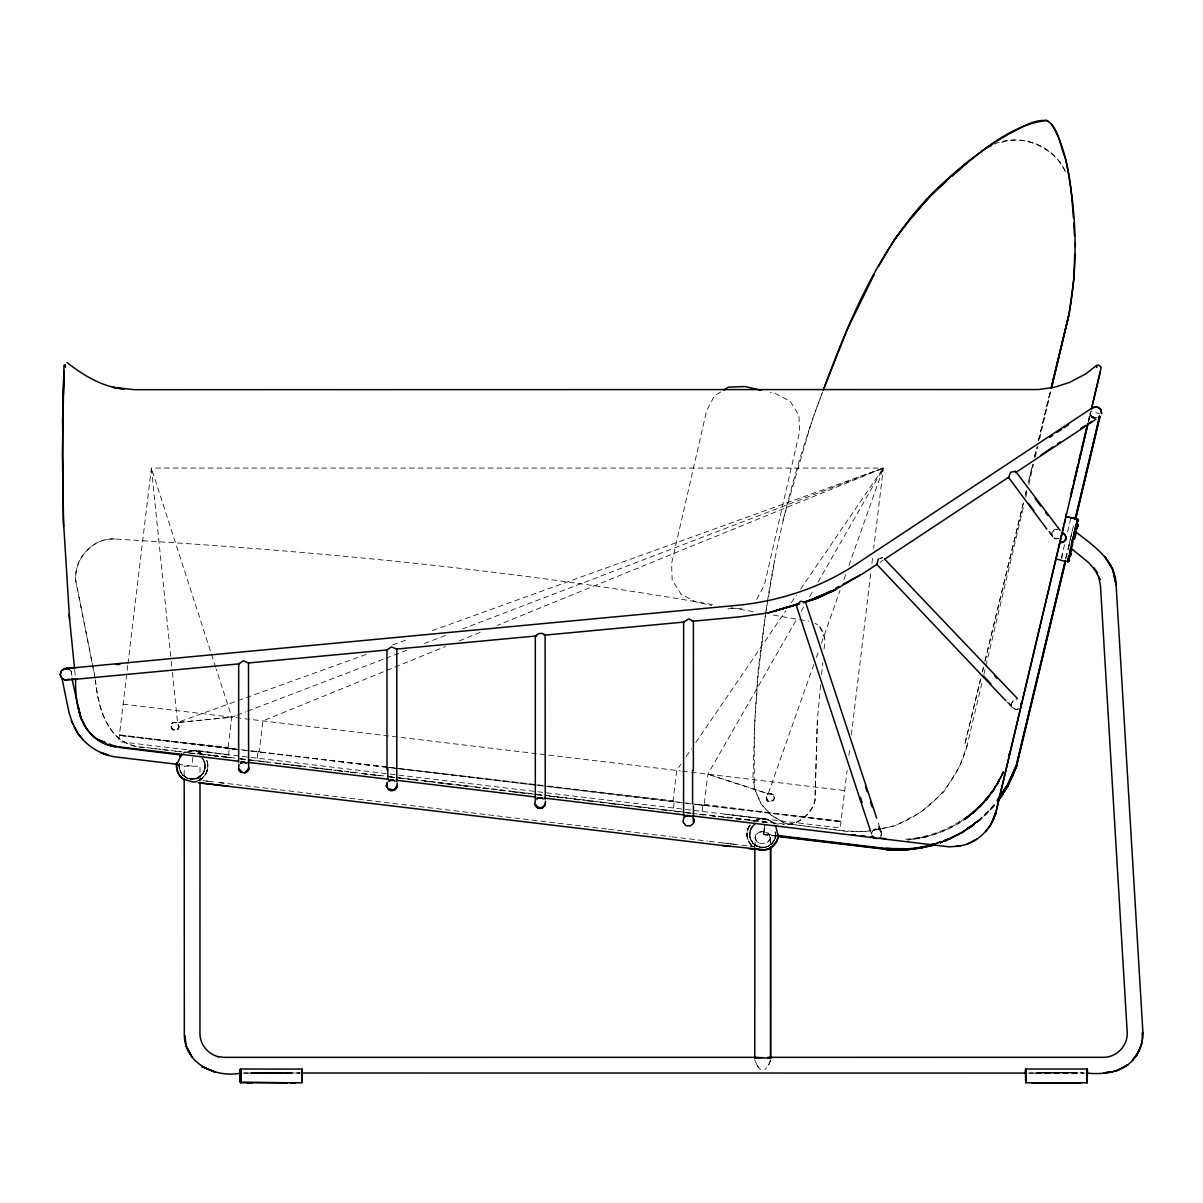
<?xml version="1.0" encoding="UTF-8"?>
<svg xmlns="http://www.w3.org/2000/svg" width="1203" height="1203" viewBox="0 0 1203 1203"><rect width="100%" height="100%" fill="white"/><g stroke="black" fill="none" stroke-linecap="round" stroke-linejoin="round"><path stroke-width="0.75" stroke-dasharray="5 3.75" d="M199.999 781.183L199.999 766.191L184.179 766.191L184.179 775.544M754.852 847.243L755.499 835.228L757.439 833.062L761.589 831.619L765.86 832.04L769.559 834.431L770.567 843.498M1018.776 708.823L1015.543 709.469L1013.001 708.236L1011.482 705.544L1011.497 703.154L1013.482 700.447L1016.836 699.62M775.709 832.626L775.544 836.671L775.74 833.183M180.886 772.597L179.202 768.416L179.277 763.319M179.036 767.108L179.097 764.416L179.232 768.341L181.202 772.882M179.232 768.341L179.307 764.762M817.348 720.296L814.987 800.822C811.439 814.927 797.574 826.085 782.762 824.326M71.909 675.59L70.932 670.823M878.566 828.506L878.686 826.476L881.408 832.641L880.776 836.371M771.213 844.476L775.649 836.671L774.702 829.318M820.611 685.018L817.363 720.161L814.972 800.266C811.348 813.213 800.702 823.198 787.078 824.416L699.409 813.92M821.589 674.537L822.657 662.823M823.965 648.898C826.431 639.65 824.025 628.101 815.078 623.259M228.6 754.732L229.277 748.492L228.029 748.266L231.758 717.168L216.254 669.124M673.545 808.025L674.206 801.784M1058.76 538.583L1055.482 538.884L1053.091 537.365L1051.888 534.508L1052.174 532.132L1054.445 529.666L1057.873 529.23M704.251 804.356L840.987 821.754L119.383 735.334L228.149 747.319M127.744 665.515L118.631 741.559L840.235 827.98L847.138 770.416M127.969 663.665L151.383 468.072L883.348 468.072L873.724 548.327M192.826 757.454L191.803 766.025L178.976 764.491M257.156 758.146L257.893 751.92L259.216 751.89L387.847 767.078M257.893 751.92L259.216 751.89L262.931 720.898L445.396 646.537M702.101 811.439L702.838 805.213L841.047 821.168M697.409 804.551L704.131 805.348L707.86 774.191L797.469 617.876M764.176 828.055L763.484 833.844L776.431 835.408M763.755 834.551L764.852 825.393L763.83 834.822L776.792 836.265M848.912 755.484L849.814 748.01M851.378 734.958L871.047 570.718M871.934 563.26L872.837 555.786M672.958 801.619L676.703 770.461L680.928 764.251M183.457 776.04L180.119 771.409L179.067 764.627M881.107 836.01L881.513 833.108L877.273 819.89M1061.768 558.387L1062.46 553.38M198.014 778.476C203.698 774.747 206.886 767.604 204.375 760.988M765.86 611.891L758.04 675.484L754.326 727.98L754.266 788.055L761.078 803.905L771.258 815.243L785.709 823.739L844.792 830.837L864.265 831.784L895.062 825.875L921.032 812.04L943.829 791.905L959.753 766.221L967.047 745.71L982.28 681.409M766.161 610.071C776.852 536.057 795.769 463.32 822.04 393.321M765.334 615.545L758.221 669.439L755.018 717.003L752.988 776.702L754.792 789.409L761.048 803.754L771.108 815.198L785.454 823.544L846.521 831.363L865.543 831.559L871.047 830.521M765.649 613.695L774.777 560.087M770.582 1060.038L768.912 1064.941L764.897 1069.572M767.424 846.762L772.627 842.867L774.687 839.739L775.83 834.416M775.168 838.506L775.619 832.431M775.063 838.025L775.83 834.762M1065.903 558.102L1067.452 551.5M1068.685 546.267L1069.918 541.019M1070.324 539.26L1073.602 525.275M983.889 674.417L1024.039 504.448M1025.768 497.35L1027.061 491.651M1028.776 484.598L1033.542 464.238M1035.242 457.26L1037.858 445.952M1039.542 439.035L1050.82 391.125M1088.189 421.095L1089.903 413.847L1092.535 417.065L1096.504 417.712L1092.219 416.87L1090.429 414.945L1092.535 417.065L1096.941 417.591M1088.444 421.636L1090.535 412.749M1088.956 420.328L1090.264 414.704M1090.023 415.05L1090.88 411.441L1099.362 413.516M1061.347 558.057L1064.73 543.846M1067.572 531.891L1070.85 518.087M1065.708 558.598L1067.452 551.29M1067.888 549.47L1070.49 538.508M1070.911 536.688L1072.219 531.2M1068.053 549.966L1069.362 544.493M980.565 679.244L964.686 744.777L980.656 679.048M982.34 671.966L984.535 662.853M984.986 661.033L1023.377 502.643M1025.136 495.365L1026.46 489.907M1028.219 482.614L1032.64 464.418M1034.4 457.125L1036.61 448.027M1038.369 440.749L1050.279 391.592M1032.535 465.441L1028.565 481.817M1034.73 456.388L1036.911 447.336M1038.655 440.087L1050.46 391.186M982.43 671.74L983.317 668.086M985.092 660.778L1023.693 501.907M1025.467 494.598L1026.354 490.959M782.942 520.403L812.251 419.667L822.672 391.847M770.612 1060.52L767.063 1067.422M770.567 837.905L767.95 842.13A7.94 6.09 0 0 1 757.574 842.115L754.852 837.905L755.86 834.431L759.559 832.04L763.815 831.619L767.98 833.062L770.582 837.288L769.604 840.641L766.897 842.656M967.212 745.183C955.934 788.551 918.22 825.544 872.897 830.175M813.784 664.582L768.221 793.694C759.003 810.566 787.649 795.243 768.221 793.694L707.86 774.191L768.04 793.83L772.702 793.785L774.476 798.085L772.537 801.138L767.875 801.183L766.1 796.867L768.221 793.694L772.897 793.905L774.431 798.401L772.356 801.258L767.664 801.063L766.146 796.566L768.04 793.83M816.401 657.439L818.792 650.417M821.393 643.274L840.1 590.237M843.92 579.56L845.739 574.297M848.927 565.41L883.348 468.072L429.757 631.53M749.815 825.138C744.401 832.987 747.033 844.491 755.74 848.686M751.995 826.581C745.559 835.002 752.762 848.987 763.574 847.348M871.889 832.581L872.927 830.416L875.874 828.822L879.258 829.529L881.513 833.108M178.991 765.198L179.623 763.935M750.296 824.927C744.416 832.235 747.048 843.904 755.213 848.28M1003.573 771.935C995.076 790.897 981.498 807.393 964.565 819.454C978.039 809.213 990.249 797.033 998.4 782.055C979.663 815.393 943.769 837.108 905.814 839.724M1003.016 773.74C996.144 788.747 986.039 802.221 973.513 812.972L987.362 798.852L998.58 782.416L987.362 798.852L980.37 806.762L993.843 790.296L987.362 798.852M998.565 782.536L1003.001 773.845M756.717 599.44L764.461 584.823L799.544 431.847L798.942 415.306L790.16 401.291L775.544 393.546L770.146 392.313M1002.971 771.755C994.64 790.657 981.242 807.018 964.4 818.942C981.182 806.702 994.971 790.491 1003.407 771.424L993.347 789.574M1003.152 772.266L993.663 789.935L980.204 806.296L964.52 819.484M1003.332 772.612L993.693 790.551M1013.287 700.522L1011.347 704.056L1011.979 707.018L1016.249 709.469L1019.257 708.582M993.528 790.07L1002.746 773.454M801.198 611.365L804.942 604.853M809.604 596.703L813.333 590.192M818.01 582.057L883.348 468.072L462.96 628.778M772.311 843.198L774.687 839.664M686.236 756.507L691.53 748.747M695.77 742.552L785.845 610.733M791.153 602.989L796.446 595.229M800.687 589.034L883.348 468.072L497.531 625.289M753.77 825.408L750.236 830.416L749.86 837.844L753.183 843.423L756.416 845.98L763.334 847.664L768.687 846.085M204.54 770.867L200.435 776.567L200.585 779.484L199.292 780.536M994.174 804.596C978.761 821.98 959.558 837.047 936.957 843.574M994.355 805.093C981.107 820.702 964.22 833.017 945.302 840.822L961.483 832.882L978.535 820.747C965.964 830.356 952.024 838.566 936.776 843.077M993.437 806.642L979.468 820.641L969.994 827.95M994.52 805.574L979.437 820.762M202.54 773.935L195.818 778.777L190.555 779.228M755.409 823.423C747.364 829.078 747.755 842.311 757.123 846.386M905.633 839.228C943.588 836.596 979.483 814.882 998.219 781.559L993.483 789.424L980.024 805.784L964.355 818.972M973.528 812.852L987.377 798.732L980.385 806.657L964.686 819.95L973.528 812.852C955.107 828.446 931.723 837.814 907.724 839.935L927.002 836.837M199.608 780.311C205.247 776.491 208.69 770.01 207.502 763.123A15.639 15.639 0 0 0 206.54 760.01M973.167 811.995L980.174 805.589M973.347 812.506L980.355 806.1M973.513 812.972L980.535 806.446L964.731 819.92M198.224 780.627C206.239 777.409 209.923 767.604 206.42 759.785M756.597 822.912L751.559 827.348L749.544 834.626L750.642 839.619L756.792 846.31M198.149 780.672C206.164 777.469 209.758 768.055 206.826 760.101M769.228 845.634L773.078 842.461M683.74 817.784L686.808 815.378L689.936 815.243L684.943 816.281L688.342 815.048L691.484 815.965M970.355 827.724L978.716 821.093L961.648 833.348L940.235 843.123L961.678 833.228L970.37 827.604M239.803 764.236L242.089 762.582L246.916 763.71L244.404 762.446L241.111 763.033L245.232 762.732M970.009 827.469L961.678 833.228L945.468 841.288L970.009 827.829M880.01 562.297L883.273 560.132M720.627 392.013L714.402 395.922L706.657 410.539L671.575 563.53L672.176 580.057L680.958 594.071L695.575 601.816L711.77 605.53M538.433 797.634L536.117 799.078L539.606 797.378L543.079 798.145L538.433 797.634L542.463 797.664M241.517 762.206L240.374 762.852L242.856 761.845L246.585 762.687L241.517 762.206L245.141 761.98M196.39 779.108L200.6 776.281L200.69 779.318L197.773 780.597M950.535 838.626L940.144 842.807M240.344 763.664L242.856 762.446L245.923 762.973M388.945 780.747L391.276 779.604L394.133 779.89L390.118 779.86L394.749 780.371M388.629 781.439L391.155 780.206L395.291 781.529M684.432 816.837L687.921 815.138M388.298 780.747L391.697 779.529L394.629 780.176L390.193 779.83M538.538 797.604L536.643 798.521L540.027 797.288L542.959 797.95L538.538 797.604L543.185 798.206M390.389 780.356L389.411 780.807L392.704 780.206L393.531 780.491L390.389 780.356L392.704 780.206L395.652 781.86M538.718 798.13L537.741 798.581L541.034 797.98L541.861 798.266L538.718 798.13L541.034 797.98L544.012 799.649M200.675 779.243L204.57 775.634A15.188 15.188 0 0 0 206.751 760.266M195.127 778.837L199.503 776.943L203.788 772.431L205.172 765.138L202.931 759.424M242.856 762.446L240.555 763.424L243.217 762.416L246.013 763.018M754.311 821.288C760.582 817.138 768.837 818.641 774.1 823.724L768.958 820.145L764.191 818.882L732.086 815.002M765.198 847.303L767.98 846.16M459.305 640.883L481.892 631.665M878.28 559.079L882.882 557.651M753.965 821.228L759.258 819.078L764.191 818.882M764.973 847.333L767.8 846.19M244.209 1073.016L300.028 1073.001L286.69 1073.046M172.405 672.432L177.563 722.597C184.209 740.462 158.57 721.665 177.563 722.597L231.758 717.168L235.262 715.83M237.006 715.153L245.773 711.815M247.517 711.138L384.148 658.913M385.892 658.236L408.659 649.545M424.433 643.515L447.2 634.808M940.114 842.927L950.941 838.837M388.855 781.183L393.516 780.491M1029.452 1073.016L1083.467 1073.016L1076.159 1072.52M1071.918 1073.046L1075.091 1072.414M249.668 1073.031L255.773 1073.046M366.208 654.417L177.367 722.477L172.706 722.522L170.766 725.574L172.54 729.875L177.202 729.83L179.142 726.777L177.367 722.477L172.886 722.401L170.811 725.259L172.345 729.755L177.021 729.95L179.097 727.093L177.367 722.477L231.758 717.168M392.689 644.883L408.569 639.154M1034.851 1073.046L1041.016 1073.046M1028.084 1073.061L1084.489 1073.046M755.394 820.687C761.634 817.514 769.649 818.732 774.356 824.025M240.359 762.882L243.773 761.755L246.6 762.702L243.773 761.755L240.615 762.537L244.179 761.83L247.036 762.958M936.22 843.092L950.596 837.859L936.295 843.198M936.4 843.589L950.776 838.371L936.46 843.694M1035.603 1073.061L1076.174 1072.745M994.415 144.104C1021.001 132.435 1054.279 146.571 1065.948 172.706M243.051 1073.061L299.427 1073.016M250.224 1073.076L291.923 1073.016M688.342 815.048L686.808 815.378L689.785 815.604M712.492 604.568C515.064 570.057 315.246 550.884 115.262 539.034C90.902 537.35 69.864 563.335 77.097 586.959L95.127 678.312M1072.505 1073.076L1077.467 1073.076M253.427 1072.715L289.382 1072.67L251.668 1072.715M880.355 558.102L882.265 557.756M689.334 815.754L685.289 816.897L689.184 815.679L690.913 816.341L687.815 815.724L685.469 816.747L689.184 815.679L692.056 817.198M1059.272 538.418L1053.993 538.117L1047.888 530.523M1057.362 529.2L1054.249 529.726L1051.918 533.019L1052.219 536.042M1001.768 142.315C1027.197 134.45 1055.678 148.225 1065.843 172.721M192.736 779.018C203.788 779.318 209.021 764.943 201.803 757.123M115.262 539.034C90.24 537.079 69.969 563.711 77.007 587.38L94.616 674.808M761.334 847.559L765.92 847.258M759.319 847.273L764.176 846.972M728.01 608.763L742.702 608.237M192.119 753.394L195.142 753.304M189.728 753.319L198.766 753.785M226.916 754.476L194.826 750.672L186.465 751.875C201.066 748.236 216.6 754.792 231.487 755.063M1074.655 1072.67L1038.715 1072.715L1073.738 1072.79L1040.775 1072.956M763.664 834.356L776.717 835.905M287.231 1073.076L254.134 1072.82M764.431 847.529L759.83 847.333L754.431 844.656L758.552 846.792M761.078 847.378L763.77 847.574M251.773 751.123L384.088 766.837M211.533 755.334L194.45 753.258M213.337 755.544L224.194 756.822M225.999 757.033L231.427 757.664M389.712 767.303L397.17 768.191M399.035 768.401L546.297 785.8M548.162 786.025L673.063 800.777M119.383 735.334L259.216 751.89M763.71 818.807L724.973 814.175M200.224 753.965L211.066 755.243M212.826 755.454L237.878 758.416M219.292 782.597L226.465 783.454M203.036 780.642L213.472 781.89M750.852 846.28L754.492 846.701M123.112 704.161L680.357 770.897M682.191 771.123L689.53 771.995M691.364 772.221L844.717 790.582M385.952 767.063L393.411 767.965M395.276 768.176L542.523 785.815M544.388 786.04L704.146 805.303M235.292 749.183L228.029 748.266L236.149 749.304M239.743 758.642L542.869 794.957M544.733 795.183L768.04 822.596M143.608 747.394C108.947 745.845 97.714 709.093 95.488 680.146M151.067 748.281L160.39 749.394M162.255 749.619L167.849 750.296M175.322 751.183L180.916 751.86M188.375 752.747L197.698 753.86M199.563 754.086L210.751 755.424M212.615 755.649L218.209 756.311M225.668 757.213L231.262 757.875M240.6 759.003L249.923 760.116M251.788 760.341L268.57 762.341M276.028 763.243L285.352 764.356M287.216 764.582L305.878 766.807M313.336 767.709L322.66 768.822M324.524 769.048L335.712 770.386M337.577 770.612L348.765 771.95M350.629 772.176L359.968 773.288M361.832 773.514L373.02 774.852M374.885 775.078L382.343 775.965M389.802 776.852L397.261 777.755M399.125 777.98L410.313 779.318M412.178 779.544L436.433 782.446M438.298 782.672L460.674 785.348M462.538 785.574L473.726 786.912M475.591 787.123L497.982 789.815M499.846 790.04L511.034 791.379M512.899 791.589L535.275 794.281M537.139 794.491L546.478 795.619M548.342 795.845L598.688 801.86M600.553 802.085L684.492 812.13M686.357 812.356L691.951 813.033M144.886 747.394C106.962 746.522 98.18 707.108 94.977 676.642M146.751 747.619L169.142 750.326M171.006 750.552L182.209 751.905M184.074 752.131L193.397 753.273M200.856 754.176L206.465 754.852M213.923 755.755L219.517 756.431M221.382 756.657L230.705 757.785M240.044 758.913L256.825 760.943M258.69 761.168L268.028 762.296M275.487 763.198L281.081 763.875M282.946 764.1L294.149 765.454M296.013 765.679L305.336 766.807M312.795 767.709L318.404 768.386M320.269 768.612L331.457 769.965M338.915 770.867L342.66 771.318M350.118 772.221L355.712 772.897M363.171 773.8L368.765 774.476M370.644 774.702L379.968 775.83M389.291 776.958L406.088 778.988M407.952 779.213L417.276 780.341M424.749 781.243L430.343 781.92M437.802 782.822L443.396 783.499M445.26 783.739L454.599 784.867M463.922 785.995L467.651 786.446M475.11 787.348L480.719 788.025M482.583 788.251L491.907 789.379M499.365 790.281L504.959 790.957M512.433 791.86L518.027 792.536M519.891 792.762L529.215 793.89M536.688 794.792L542.282 795.469M549.741 796.371L555.335 797.048M557.2 797.273L566.538 798.401M573.996 799.303L579.59 799.98M587.049 800.882L592.658 801.559M600.117 802.461L603.846 802.912M611.304 803.815L616.913 804.491M624.372 805.393L629.966 806.07M637.425 806.972L641.154 807.424M648.628 808.326L654.221 809.002M661.68 809.905L667.274 810.581M674.748 811.484L678.477 811.935M685.936 812.837L691.53 813.514M698.988 814.431L704.597 815.108M712.056 816.01L715.785 816.461M723.244 817.363L728.853 818.04M736.311 818.942L741.905 819.619M749.364 820.521L753.093 820.972M762.431 822.1L766.161 822.551M773.619 823.453L779.213 824.13M240.42 761.469L246.931 762.251M389.652 779.439L394.103 779.98M537.019 797.198L543.139 797.935M686.251 815.168L690.327 815.664M723.364 842.972L728.777 843.619M730.582 843.844L735.98 844.491M206.405 781.063L213.833 781.95M218.69 782.506L226.149 783.394M227.999 783.619L606.763 829.017M608.628 829.243L670.146 836.611M672.011 836.837L707.439 841.077M709.304 841.303L731.349 843.95M733.138 844.16L753.063 846.551M727.514 817.063L763.619 821.408L768.627 823.002L762.777 821.288M119.443 734.807L238.916 749.634M228.029 748.266L239.021 749.649M881.408 832.641L880.25 828.777L880.581 830.837L875.664 828.807L872.401 831.183L871.694 834.13L870.476 830.882L871.558 834.07M731.003 607.771L755.078 611.936M773.589 615.139L797.664 619.319M799.514 619.635L808.777 621.244M187.533 778.221L193.367 779.454M391.516 780.191L394.494 780.852M762.386 821.273L767.213 822.566M1095.226 418.298L1090.61 415.456L1095.061 418.599M187.939 778.296L190.675 779.078M186.014 777.83L189.262 778.762M194.826 750.672L198.63 751.8L203.382 755.304M1092.7 417.576L1094.88 418.253L1092.895 417.922L1090.249 414.855L1092.55 417.847L1090.083 414.358M195.833 750.792L202.585 754.492A15.639 15.639 0 0 0 198.029 751.634C193.187 749.74 187.788 750.446 183.412 753.168C189.247 749.334 197.172 749.98 202.465 754.461M244.404 762.446L246.976 763.755M757.785 846.31L753.048 843.333M182.886 774.973L188.66 778.897L196.826 778.506L202.6 773.965L204.841 769.379L204.615 761.845L200.751 756.341M183.036 775.273L186.585 777.92M758.507 842.656L755.815 840.641L754.837 837.288M774.206 823.92L770.356 820.807L765.364 819.093L760.371 818.987A15.639 15.639 0 0 0 755.304 820.657M753.273 846.897C747.349 842.626 745.68 834.476 748.461 827.905A15.639 15.639 0 0 1 750.116 825.108M1007.061 702.041L1011.979 707.018M760.522 1069.572L756.492 1064.941L754.837 1060.038M1009.482 704.612L1013.001 708.236M69.293 669.244L71.383 671.394L72 675.665M1090.655 415.561L1092.565 417.727M1092.55 417.847L1089.903 413.847M1008.746 702.522L1011.482 705.544M1050.008 533.365L1053.091 537.365M758.356 1067.422L754.792 1060.52M180.104 771.439L182.706 774.988M1049.512 531.2L1051.888 534.508M751.379 845.393L748.326 840.807A15.188 15.188 0 0 1 749.845 825.318M1089.843 413.682L1091.873 417.306L1094.67 418.178L1092.083 417.276L1089.828 412.945M819.619 626.447L824.882 638.778M215.683 667.349L151.383 468.072L171.067 659.424M775.349 835.288L775.649 836.671M880.25 828.777L880.551 830.837L878.686 826.476L878.791 829.333M171.262 661.289L172.209 670.582M74.736 670.297L75.338 676.221M775.604 831.905L775.74 835.784M770.582 837.288L770.582 842.912M978.355 820.235L961.317 832.371L945.122 840.311L961.317 832.371L978.355 820.235M538.869 798.055L536.959 799.198L539.47 797.98L542.673 798.551L538.869 798.055M290.509 1072.715L255.156 1073.091L290.509 1072.715M757.98 846.641L755.319 845.363L757.86 846.656"/><path stroke-width="1.5" d="M199.999 783.048L199.954 1034.114C200.269 1044.821 208.134 1054.324 218.555 1056.76M387.396 649.665L391.531 646.928L396.825 649.154L396.81 781.875M535.32 636.116L535.32 799.168M692.597 803.935L692.597 770.431M693.379 770.161L693.409 621.244L688.853 618.913L684.026 621.801M754.792 1058.64L754.837 848.551M1005.843 700.747L876.731 564.342M301.833 1072.505L301.863 1069.016L301.863 1082.775L240.585 1082.775L240.329 1069.241L240.329 1072.595M1087.061 1072.505L1087.091 1069.016L1025.813 1069.031L1025.828 1082.775L1080.685 1082.775M63.248 397.291L63.924 371.005L62.601 421.712L63.383 519.696L69.579 619.154M63.985 365.171L62.391 454.328L63.564 526.719M176.736 762.642C175.758 769.048 178.209 776.296 184.179 779.439C178.615 776.627 175.728 769.92 176.781 763.89M238.63 762.371L238.675 663.981M302.103 1072.264L301.863 1082.7M683.56 816.01L683.62 622.177M1036.595 1082.775L1087.091 1082.775L1087.347 1072.264M181.518 754.762L179.833 756.371L181.683 754.431L176.525 764.913L176.525 763.98M1025.573 1072.595L1025.573 1069.241L1025.828 1082.775L1025.798 1072.775L1025.828 1081.437M1087.196 1072.775L1087.091 1082.775L1087.106 1072.775M1141.903 1040.67C1141.527 1048.084 1136.94 1054.715 1132.339 1060.264C1139.452 1052.971 1143.421 1042.535 1142.504 1032.324L1142.264 1035.663M62.601 421.712L63.142 401.05M240.329 1082.099L287.652 1082.775M240.6 1072.505L240.57 1069.031L301.878 1069.076M1074.67 253.938L1073.978 277.773L1069.256 313.306L1051.602 388.013M1074.88 246.6L1074.986 242.931M1065.723 517.786L1066.023 516.523L1077.136 519.29L1078.384 521.079L1077.302 518.764L1078.625 520.057L1076.941 520.478L1077.407 525.2L1075.467 526.839L1075.828 531.816L1074.956 535.546L1073.076 536.628L1071.362 544.177L1071.617 549.621L1069.723 552.282L1069.783 550.688L1071.632 549.53L1071.106 548.673M693.65 822.972L693.83 818.897M545.26 805.378L545.455 801.123M1142.414 1039.422L1142.85 1031.437L1116.083 584.463C1115.301 560.357 1093.467 545.47 1076.234 532.358L1074.625 539.124M876.731 565.049L878.28 559.079M1025.873 1072.505L1025.813 1069.076M240.57 1069.076L240.585 1082.7L240.555 1072.775M176.811 764.1L176.495 764.913L176.555 763.755M1046.836 529.109L1008.46 477.275M778.371 835.844L778.221 837.017L778.04 836.205M1068.038 558.342L1067.602 560.252C1069.061 561.636 1065.617 562.493 1068.85 561.29L1067.181 561.305L1069.272 559.53L1068.475 556.162L1070.429 554.613L1069.693 552.463L1070.565 547.56L1072.55 545.681L1072.354 540.373L1073.617 539.215L1073.858 533.395L1077.723 520.749L1077.256 522.734M1096.655 367.562L1096.895 365.712M1068.956 314.359C1078.61 262.615 1076.55 209.051 1065.211 157.743C1059.587 145.473 1059.302 128.044 1046.64 120.42C1008.189 125.037 977.031 155.382 947.964 178.751C884.806 233.833 851.679 313.246 823.318 390.103M1008.37 477.982L1010.58 472.223L1015.332 471.32M535.5 799.965L534.688 804.055L537.636 807.935L542.493 807.98M683.8 817.724L682.988 821.784L685.936 825.709L690.372 825.95L693.349 823.438L694.026 820.341L692.973 817.198M387.201 782.115L386.358 786.266L389.291 790.176L392.013 790.657L394.945 789.89L397.155 786.897L397.125 783.348M778.115 836.025C777.349 846.957 765.379 853.333 755.559 848.476M1091.316 409.652L1101.241 367.291L1098.249 364.93M1069.783 550.733L1069.091 560.267L1067.302 561.32L1067.993 561.786L1068.85 561.275L1067.542 560.147L1069.467 555.621L1069.121 557.034M778.446 834.717L776.988 840.867L770.702 847.889M1065.497 517.17L1066.339 513.546M1070.625 495.41L1072.339 488.162M1074.053 480.914L1077.903 464.599M1078.76 460.975L1080.474 453.726M1081.332 450.102L1086.474 428.343M956.505 846.371C974.31 844.972 989.858 831.453 995.347 814.687L1063.166 528.703M1064.234 524.117L1065.317 519.501M1088.023 423.411L995.347 814.687M1091.798 407.411L1100.249 371.968M1070.685 497.05L1087.873 424.163M1062.911 529.651L1063.587 526.794M1065.512 540.523L1066.339 537.064M1065.287 560.418L1016.294 765.138L1007.332 785.243L998.264 799.108M1075.256 518.418L1099.542 416.163L1098.504 416.975M1065.452 560.929L1016.475 765.649L1007.497 785.754L997.422 800.987M1075.437 518.929L1099.722 416.674L1098.685 417.471M1065.632 561.275L1016.64 766.116M1075.602 519.395L1099.903 417.02L1098.85 417.952M1051.166 387.952L1069.256 313.306L1051.332 387.561M1059.151 545.53L1059.933 542.448C1066.008 544.042 1068.309 534.132 1062.144 532.884L1064.73 534.418L1065.873 536.869A4.932 4.932 0 0 1 1064.099 541.485L1059.888 542.433M1071.678 542.764L1072.369 540.312L1072.971 541.906L1072.068 542.388M238.946 764.236L238.555 769.74L240.826 772.221L244.359 772.912L247.487 771.424L249.066 768.627L248.48 764.582M1020.64 706.778L1021.016 703.274M1008.655 756.552L1009.768 753.048L1008.49 756.416M248.495 767.725L247.577 770.266L245.111 772.115M823.288 389.892L847.724 328.449L874.1 274.645M992.475 821.047L996.159 811.514L990.956 824.431L985.452 831.709M1076.55 522.177L1078.008 519.531L1066.023 516.523M1012.55 776.281L1016.655 765.995L1007.422 786.491L1016.655 765.995M1060.851 536.764L1061.527 535.215M1141.662 1044.024L1136.218 1055.903L1137.03 1054.294C1126.985 1072.099 1104.7 1075.001 1086.249 1073.046M870.476 830.882L796.476 606.011L800.431 601.274L805.213 601.966M1007.663 786.221L1012.625 775.965M545.094 803.739L543.771 806.341L541.26 807.739L537.515 807.108L535.546 804.401M396.81 785.785L395.336 788.672L392.945 789.965L388.509 788.687M878.355 266.585L894.024 240.224L907.498 222.69M1073.993 533.094L1075.407 528.312M1068.805 555.621L1068.369 556.372L1069.452 555.636M1001.663 795.965L1007.693 786.1L1001.377 795.769M1001.768 795.739L1007.693 786.1M1001.934 793.424L1007.332 785.243L997.422 800.1M778.296 836.521L775.679 825.935M999.137 797.454L1001.031 794.792M997.422 800.627L1007.497 785.754L997.588 800.612M997.588 801.093L1001.392 795.649M997.588 801.454L1001.678 795.845M997.753 801.078L1001.783 795.619M894.07 240.134C925.122 197.593 963.347 159.548 1009.528 133.638C1021.422 127.954 1033.663 118.796 1047.587 120.676M908.626 221.232L927.814 198.39L910.024 218.766M179.909 756.416L181.608 754.446L180.661 755.379M397.11 787.273L394.283 790.176L390.915 790.597L388.298 789.409M545.44 805.033L542.628 807.935L539.245 808.356L536.628 807.168L534.824 804.401M1071.572 546.718L1072.053 544.688M245.081 772.882L248.826 769.409M929.107 196.871L946.686 181.052M952.099 176.179L969.678 160.36L947.964 178.751M535.726 635.725L538.297 633.695L542.102 633.274L545.109 635.184L545.23 799.303M239.171 663.56L243.367 660.808L248.495 663.048L248.6 764.161M1101.677 413.336L1100.775 409.336L1096.88 406.84L1092.068 408.012L855.438 564.643C821.258 587.244 781.709 600.297 741.138 604.959L64.09 668.703L61.112 671.169L60.18 674.808L61.985 678.537M1098.745 416.794L1099.542 416.163M1098.925 417.306L1099.722 416.674M1099.091 417.772L1099.903 417.02M1096.925 365.186L1085.617 373.983L1069.452 382.434L1054.189 387.366L1038.354 389.546L134.646 389.682L113.127 387.381L124.255 389.05C102.571 387.125 83.488 375.501 66.947 362.434M1049.723 437.441L1052.625 435.441M1095.978 419.291L1015.452 472.704M1074.986 532.312L1075.858 531.711L1074.715 529.906M1041.197 454.929L1053.031 446.899M1057.452 443.877L1060.414 441.877M1056.971 432.433L1061.332 429.561M1064.234 427.636L1068.61 424.749M861.498 574.523L877.047 564.237M884.822 559.094L1009.242 476.824M1091.151 408.734L1093.843 407.005L1097.707 407.05L1100.7 409.306L1101.527 413.712M1080.956 428.283L1085.497 425.396M1088.52 423.471L1091.542 421.546M723.755 390.058L728.416 387.14L744.943 386.539L761.153 390.253M770.1 848.386L771.078 847.799M830.942 590.853L817.769 597.966L803.439 602.808M835.874 588.192L839.168 586.402M842.461 584.628L860.566 574.839L833.935 590.478L817.769 597.966L805.995 601.741M1116.173 1071.061L1127.737 1064.911L1116.173 1071.061L1103.737 1072.911L1111.647 1072.084M770.973 847.874L763.228 850.235M967.347 844.1L976.761 839.198M69.548 679.093L65.188 680.086L62 678.462L69.097 712.928L72.842 724.191M814.626 598.071L835.273 589.681L817.769 597.966L805.439 601.695M986.084 148.014L991.077 145.668M987.858 146.886L991.227 145.428M806.236 601.726L835.273 589.681M806.025 601.575L811.198 599.47M755.529 1058.174L762.266 1057.542M1070.625 552.342L1072.008 549.485L1069.828 554.072M934.445 843.649L929.107 845.363L934.49 843.739M929.468 846.22L934.851 844.596M74.3 667.665L66.105 668.387L61.609 670.492L60.15 674.868L62.165 678.672L64.827 680.011M692.056 621.304L740.672 616.733L768.416 612.853L796.612 604.357M933.678 844.01C918.205 848.912 901.709 849.935 885.619 848.476L778.296 835.619M935.408 844.055C919.483 849.303 902.43 850.506 885.784 848.987L778.567 836.13M929.363 846.386L935.588 844.401M797.333 604.327L774.657 610.989L797.499 604.447M768.416 612.853L797.138 604.387M774.506 611.019L799.815 603.831M929.378 846.265L905.167 850.07M1087.061 1069.016L1087.091 1082.7M196.931 781.514L193.427 782.07L183.578 779.288L184.495 779.89M922.656 847.829L907.032 849.754M239.547 663.83L65.834 680.176M248.901 662.943L387.276 649.951M396.614 649.064L536.854 635.891M544.342 635.184L684.582 621.996M71.864 679.469L77.067 679.078M116.255 664.627L119.834 664.402M759.018 1057.557L770.01 1058.294M759.8 849.995L765.559 849.874L722.221 845.453M1075.708 518.298L1072.084 517.952M295.517 1082.775L290.479 1082.775M956.295 846.085L959.829 846.07L949.272 846.852L691.845 815.845M249.036 1082.775L250.284 1082.775M1034.279 1082.775L1035.527 1082.775M758.341 1057.332L223.608 1057.347L217.502 1056.565M767.725 1057.332L1103.587 1057.317C1116.775 1057.377 1128.053 1045.422 1127.196 1032.249L1100.459 585.545L1098.76 576.944L1100.053 579.605L1093.933 567.936L1097.572 573.019L1088.775 562.733L1072.234 549.23M301.306 1073.016L1026.204 1073.061M1033.091 1082.775L1032.174 1082.775L1033.603 1082.775M1036.354 1082.775L1037.618 1082.775M251.111 1082.775L252.374 1082.775M248.359 1082.775L247.171 1082.775M241.247 1073.046C215.081 1078.339 183.879 1063.241 184.315 1033.858L184.194 779.288M905.182 849.95L885.949 849.453L894.972 849.574M1075.407 526.929L1076.865 527.44L1076.685 529.32L1075.993 524.222L1077.046 526.719M891.017 848.551L885.619 848.476L907.242 848.777L901.829 848.701M894.987 849.453L885.979 849.333L778.627 836.596M898.566 849.634L907.573 849.754L885.949 849.453M64.09 668.703L68.586 668.823M894.791 849.784L885.979 849.333L894.07 849.814M748.582 848.641L755.364 849.438M228.405 786.251L200.42 782.973M198.239 782.702L730.266 846.446M75.669 679.605C74.706 708.146 83.202 743.619 117.292 746.627M177.142 764.281L114.826 756.852C101.353 754.522 88.691 747.319 80.285 736.447M851.95 834.626L855.679 835.062M861.273 835.739L865.002 836.19M870.611 836.867L874.34 837.318M879.934 837.995L885.528 838.656M110.932 745.875L238.555 761.243M247.878 762.356L388.509 779.303M395.967 780.206L535.696 797.033M544.478 798.085L684.733 814.987M119.217 747.469L181.894 755.093M876.807 838.611L873.859 837.874L872.1 835.664M1056.008 558.778L1065.542 561.59L1064.595 561.154M66.105 668.387L69.293 669.244M115.533 747.018C102.044 744.416 89.984 735.74 83.383 723.68M756.116 848.792L759.153 849.649M105.744 742.868L96.571 739.018L105.127 742.356M108.932 743.995L113.683 745.71M241.968 771.98L238.931 768.928M543.982 634.417L545.109 635.184M396.013 648.567L396.825 649.154M1017.392 698.522L884.476 558.989M994.58 675.845L997.076 678.477M983.603 676.116L990.926 683.86M238.675 769.95L240.705 772.115M71.293 720.582L77.954 733.574L82.947 739.695M77.954 733.574L80.375 736.567M1045.798 512.809L1047.858 515.546M1035.181 498.764L1040.64 505.982M1028.58 503.546L1033.918 510.643M1015.618 471.335L1060.129 530.388M1051.678 124.33C1068.324 151.984 1071.151 186.029 1073.377 217.653M77.518 732.642L74.075 727.063M80.947 718.582L78.481 707.529L80.947 718.582L87.112 729.484M186.285 1046.249L191.924 1056.956L186.285 1046.249L184.901 1036.009M805.499 602.086L876.671 818.115M865.423 786.461L867.122 791.619M870.506 801.95L872.1 806.822M860.446 797.409L862.085 802.476M80.12 715.875L71.924 678.462M65.142 364.509L65.609 367.306M69.112 614.447L74.586 668.868M387.02 784.281L387.231 786.687M693.184 819.123L693.349 821.574M184.781 1036.084L185.142 1041.437M1073.723 223.066L1074.52 235.713M240.585 1081.437L240.48 1072.775M386.449 784.085L386.494 786.642M1087.347 1072.941L1087.347 1069.407L1087.256 1081.181L1087.241 1072.85M693.424 805.815L693.499 817.063M387.817 768.236L387.862 778.461M770.582 846.671L770.612 1058.64M386.975 650.056L386.99 769.875M770.567 847.243L770.582 1058.174M240.465 1069.512L240.42 1081.181L240.465 1069.512M1025.708 1069.512L1025.663 1081.181L1025.708 1069.512M302.103 1069.407L302.118 1081.286L302.103 1069.407M1077.723 524.974L1077.256 527.771L1077.723 524.974M1071.091 553.771L1070.249 556.493L1071.091 553.771M1078.068 524.343L1077.332 527.44L1078.068 524.343M1076.535 523.606L1076.625 525.395L1076.535 523.606M181.713 754.371L180.029 756.101L181.743 754.386M934.626 844.16L929.287 845.859L934.671 844.235M907.408 849.273L885.784 848.987L907.408 849.273M215.051 1072.038L201.788 1066.565L215.051 1072.038M108.706 755.364L100.736 752.537L108.706 755.364M1110.715 565.545L1104.67 556.372L1112.865 569.666L1115.993 584.447L1112.865 569.666L1110.715 565.545"/></g></svg>
